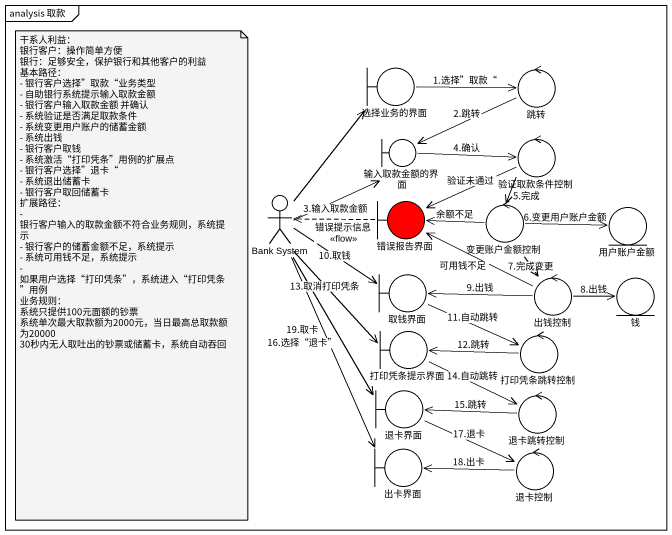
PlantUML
@startuml
mainframe analysis 取款
boundary 选择业务的界面
control 跳转
boundary 输入取款金额的界面
control 验证取款条件控制
actor "Bank System" as Bank_System
boundary 错误报告界面 #FF0000
control 变更账户金额控制
entity 用户账户金额
boundary 取钱界面
control 出钱控制
entity 钱
boundary 打印凭条提示界面
control 打印凭条跳转控制
boundary 退卡界面
control 退卡跳转控制
boundary 出卡界面
control 退卡控制
选择业务的界面 -right-> 跳转 : 1.选择”取款“
跳转 -left-> 输入取款金额的界面 : 2.跳转
输入取款金额的界面 -right-> 验证取款条件控制 : 4.确认
验证取款条件控制 -left-> 错误报告界面 : 验证未通过
验证取款条件控制 --> 变更账户金额控制 : 5.完成
Bank_System -up-> 选择业务的界面
Bank_System -right-> 输入取款金额的界面 : 3.输入取款金额
Bank_System -right-> 取钱界面 : 10.取钱
Bank_System --> 打印凭条提示界面 : 13.取消打印凭条
Bank_System --> 退卡界面 : 16.选择“退卡”
Bank_System --> 出卡界面 : 19.取卡
错误报告界面 .left.> Bank_System : 错误提示信息\n<<flow>>
变更账户金额控制 -left-> 错误报告界面 : 余额不足
变更账户金额控制 -right-> 用户账户金额 : 6.变更用户账户金额
变更账户金额控制 --> 出钱控制 : 7.完成变更
取钱界面 -right-> 打印凭条跳转控制 : 11.自动跳转
出钱控制 -left-> 错误报告界面 : 可用钱不足
出钱控制 -left-> 取钱界面 : 9.出钱
出钱控制 -right-> 钱 : 8.出钱
打印凭条提示界面 -right-> 退卡跳转控制 : 14.自动跳转
打印凭条跳转控制 -left-> 打印凭条提示界面 : 12.跳转
退卡界面 -right-> 退卡控制 : 17.退卡
退卡跳转控制 -left-> 退卡界面 : 15.跳转
退卡控制 -left-> 出卡界面 : 18.出卡
note as N1
  干系人利益：
  银行客户：操作简单方便
  银行：足够安全，保护银行和其他客户的利益
  基本路径：
  - 银行客户选择”取款“业务类型
  - 自助银行系统提示输入取款金额
  - 银行客户输入取款金额 并确认
  - 系统验证是否满足取款条件
  - 系统变更用户账户的储蓄金额
  - 系统出钱
  - 银行客户取钱
  - 系统激活“打印凭条”用例的扩展点
  - 银行客户选择”退卡“
  - 系统退出储蓄卡
  - 银行客户取回储蓄卡
  扩展路径：
  - 银行客户输入的取款金额不符合业务规则，系统提示
  - 银行客户的储蓄金额不足，系统提示
  - 系统可用钱不足，系统提示
  - 如果用户选择“打印凭条”，系统进入“打印凭条”用例
  业务规则：
  系统只提供100元面额的钞票
  系统单次最大取款额为2000元，当日最高总取款额为20000
  30秒内无人取吐出的钞票或储蓄卡，系统自动吞回
end note
@enduml
